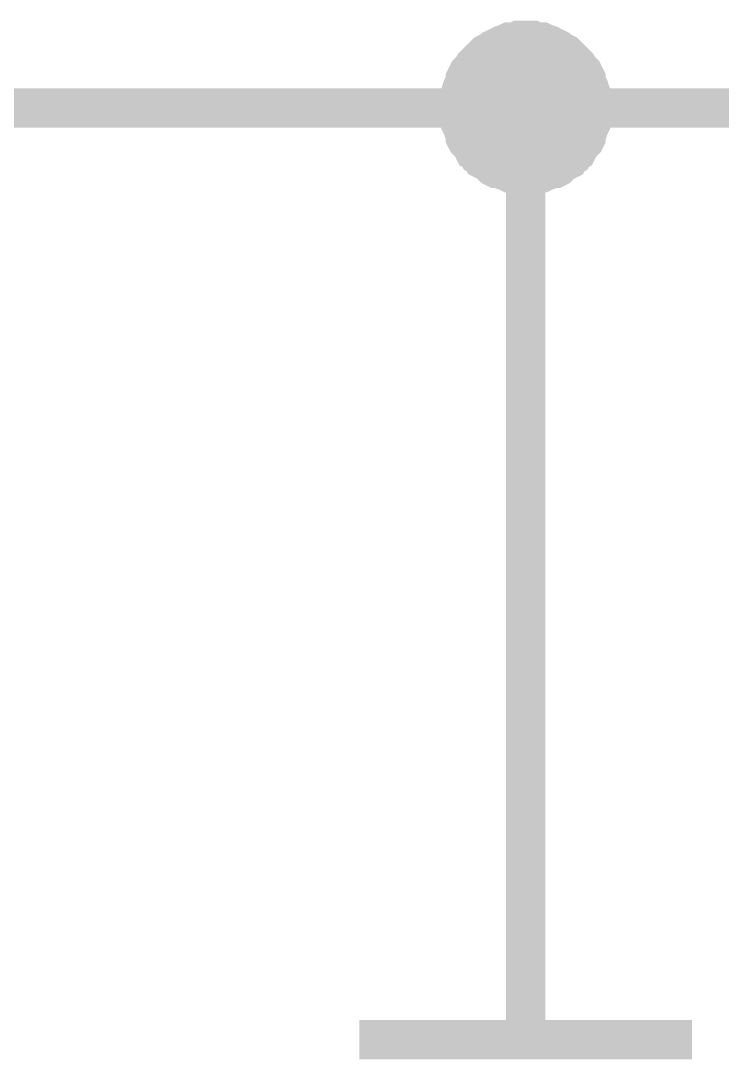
# Model space of a CAD drawing. Header units: millimetres. Extents: x 0 to 19, y 0 to 9.5.
# Drawn here: x 1.0487 to 1.2593, y 7.5139 to 7.8259 of the extents above; entities that cross this region are included whole.
import ezdxf

# ---------------------------------------------------------------- set-up
doc = ezdxf.new("R2010")
doc.units = ezdxf.units.MM
doc.header["$MEASUREMENT"] = 0
doc.layers.add('Sheet', color=255, linetype='Continuous')

msp = doc.modelspace()

# ---------------------------------------------------------------- linework, layer by layer
at = {"layer": 'Sheet'}
for points, const_width in [([(1.18043, 7.79966), (1.18043, 7.80054), (1.18043, 7.80187), (1.18087, 7.80275), (1.18087, 7.80363), (1.18087, 7.80452), (1.18131, 7.80585), (1.18175, 7.80673), (1.18219, 7.80761), (1.18219, 7.8085), (1.18264, 7.80938), (1.18308, 7.81027), (1.18396, 7.81115), (1.18441, 7.81159), (1.18485, 7.81248), (1.18573, 7.81336), (1.18617, 7.8138), (1.18706, 7.81469), (1.1875, 7.81513), (1.18838, 7.81601), (1.18927, 7.81646), (1.19015, 7.8169), (1.19059, 7.81734), (1.19148, 7.81778), (1.19236, 7.81822), (1.19325, 7.81867), (1.19457, 7.81911), (1.19546, 7.81955), (1.19634, 7.81955), (1.19723, 7.81955), (1.19811, 7.81999), (1.19944, 7.81999), (1.20032, 7.81999)], 0.0118), ([(1.18043, 7.79966), (1.18043, 7.80054), (1.18043, 7.80187), (1.18087, 7.80275), (1.18087, 7.80363), (1.18087, 7.80452), (1.18131, 7.80585), (1.18175, 7.80673), (1.18219, 7.80761), (1.18219, 7.8085), (1.18264, 7.80938), (1.18308, 7.81027), (1.18396, 7.81115), (1.18441, 7.81159), (1.18485, 7.81248), (1.18573, 7.81336), (1.18617, 7.8138), (1.18706, 7.81469), (1.1875, 7.81513), (1.18838, 7.81601), (1.18927, 7.81646), (1.19015, 7.8169), (1.19059, 7.81734), (1.19148, 7.81778), (1.19236, 7.81822), (1.19325, 7.81867), (1.19457, 7.81911), (1.19546, 7.81955), (1.19634, 7.81955), (1.19723, 7.81955), (1.19811, 7.81999), (1.19944, 7.81999), (1.20032, 7.81999)], 0.0118), ([(1.18043, 7.79966), (1.18043, 7.80054), (1.18043, 7.80187), (1.18087, 7.80275), (1.18087, 7.80363), (1.18087, 7.80452), (1.18131, 7.80585), (1.18175, 7.80673), (1.18219, 7.80761), (1.18219, 7.8085), (1.18264, 7.80938), (1.18308, 7.81027), (1.18396, 7.81115), (1.18441, 7.81159), (1.18485, 7.81248), (1.18573, 7.81336), (1.18617, 7.8138), (1.18706, 7.81469), (1.1875, 7.81513), (1.18838, 7.81601), (1.18927, 7.81646), (1.19015, 7.8169), (1.19059, 7.81734), (1.19148, 7.81778), (1.19236, 7.81822), (1.19325, 7.81867), (1.19457, 7.81911), (1.19546, 7.81955), (1.19634, 7.81955), (1.19723, 7.81955), (1.19811, 7.81999), (1.19944, 7.81999), (1.20032, 7.81999)], 0.0118), ([(1.18043, 7.79966), (1.18043, 7.80054), (1.18043, 7.80187), (1.18087, 7.80275), (1.18087, 7.80363), (1.18087, 7.80452), (1.18131, 7.80585), (1.18175, 7.80673), (1.18219, 7.80761), (1.18219, 7.8085), (1.18264, 7.80938), (1.18308, 7.81027), (1.18396, 7.81115), (1.18441, 7.81159), (1.18485, 7.81248), (1.18573, 7.81336), (1.18617, 7.8138), (1.18706, 7.81469), (1.1875, 7.81513), (1.18838, 7.81601), (1.18927, 7.81646), (1.19015, 7.8169), (1.19059, 7.81734), (1.19148, 7.81778), (1.19236, 7.81822), (1.19325, 7.81867), (1.19457, 7.81911), (1.19546, 7.81955), (1.19634, 7.81955), (1.19723, 7.81955), (1.19811, 7.81999), (1.19944, 7.81999), (1.20032, 7.81999)], 0.0118), ([(1.20032, 7.81999), (1.20032, 7.81999)], 0.0118), ([(1.20032, 7.81999), (1.20121, 7.81999), (1.20253, 7.81999), (1.20342, 7.81955), (1.2043, 7.81955), (1.20518, 7.81955), (1.20607, 7.81911), (1.20739, 7.81867), (1.20828, 7.81822), (1.20916, 7.81778), (1.21005, 7.81734), (1.21049, 7.8169), (1.21137, 7.81646), (1.21226, 7.81601), (1.21314, 7.81513), (1.21358, 7.81469), (1.21447, 7.8138), (1.21491, 7.81336), (1.21579, 7.81248), (1.21624, 7.81159), (1.21668, 7.81115), (1.21756, 7.81027), (1.21801, 7.80938), (1.21845, 7.8085), (1.21845, 7.80761), (1.21889, 7.80673), (1.21933, 7.80585), (1.21977, 7.80452), (1.21977, 7.80363), (1.21977, 7.80275), (1.22022, 7.80187), (1.22022, 7.80054), (1.22022, 7.79966)], 0.0118), ([(1.20032, 7.81999), (1.20032, 7.81999)], 0.0118), ([(1.20032, 7.81999), (1.20121, 7.81999), (1.20253, 7.81999), (1.20342, 7.81955), (1.2043, 7.81955), (1.20518, 7.81955), (1.20607, 7.81911), (1.20739, 7.81867), (1.20828, 7.81822), (1.20916, 7.81778), (1.21005, 7.81734), (1.21049, 7.8169), (1.21137, 7.81646), (1.21226, 7.81601), (1.21314, 7.81513), (1.21358, 7.81469), (1.21447, 7.8138), (1.21491, 7.81336), (1.21579, 7.81248), (1.21624, 7.81159), (1.21668, 7.81115), (1.21756, 7.81027), (1.21801, 7.80938), (1.21845, 7.8085), (1.21845, 7.80761), (1.21889, 7.80673), (1.21933, 7.80585), (1.21977, 7.80452), (1.21977, 7.80363), (1.21977, 7.80275), (1.22022, 7.80187), (1.22022, 7.80054), (1.22022, 7.79966)], 0.0118), ([(1.20032, 7.81999), (1.20032, 7.81999)], 0.0118), ([(1.20032, 7.81999), (1.20121, 7.81999), (1.20253, 7.81999), (1.20342, 7.81955), (1.2043, 7.81955), (1.20518, 7.81955), (1.20607, 7.81911), (1.20739, 7.81867), (1.20828, 7.81822), (1.20916, 7.81778), (1.21005, 7.81734), (1.21049, 7.8169), (1.21137, 7.81646), (1.21226, 7.81601), (1.21314, 7.81513), (1.21358, 7.81469), (1.21447, 7.8138), (1.21491, 7.81336), (1.21579, 7.81248), (1.21624, 7.81159), (1.21668, 7.81115), (1.21756, 7.81027), (1.21801, 7.80938), (1.21845, 7.8085), (1.21845, 7.80761), (1.21889, 7.80673), (1.21933, 7.80585), (1.21977, 7.80452), (1.21977, 7.80363), (1.21977, 7.80275), (1.22022, 7.80187), (1.22022, 7.80054), (1.22022, 7.79966)], 0.0118), ([(1.20032, 7.81999), (1.20032, 7.81999)], 0.0118), ([(1.20032, 7.81999), (1.20121, 7.81999), (1.20253, 7.81999), (1.20342, 7.81955), (1.2043, 7.81955), (1.20518, 7.81955), (1.20607, 7.81911), (1.20739, 7.81867), (1.20828, 7.81822), (1.20916, 7.81778), (1.21005, 7.81734), (1.21049, 7.8169), (1.21137, 7.81646), (1.21226, 7.81601), (1.21314, 7.81513), (1.21358, 7.81469), (1.21447, 7.8138), (1.21491, 7.81336), (1.21579, 7.81248), (1.21624, 7.81159), (1.21668, 7.81115), (1.21756, 7.81027), (1.21801, 7.80938), (1.21845, 7.8085), (1.21845, 7.80761), (1.21889, 7.80673), (1.21933, 7.80585), (1.21977, 7.80452), (1.21977, 7.80363), (1.21977, 7.80275), (1.22022, 7.80187), (1.22022, 7.80054), (1.22022, 7.79966)], 0.0118), ([(1.18043, 7.79966), (1.18043, 7.80054), (1.18043, 7.80187), (1.18087, 7.80275), (1.18087, 7.80363), (1.18087, 7.80452), (1.18131, 7.80585), (1.18175, 7.80673), (1.18219, 7.80761), (1.18219, 7.8085), (1.18264, 7.80938), (1.18308, 7.81027), (1.18396, 7.81115), (1.18441, 7.81159), (1.18485, 7.81248), (1.18573, 7.81336), (1.18617, 7.8138), (1.18706, 7.81469), (1.1875, 7.81513), (1.18838, 7.81601), (1.18927, 7.81646), (1.19015, 7.8169), (1.19059, 7.81734), (1.19148, 7.81778), (1.19236, 7.81822), (1.19325, 7.81867), (1.19457, 7.81911), (1.19546, 7.81955), (1.19634, 7.81955), (1.19723, 7.81955), (1.19811, 7.81999), (1.19944, 7.81999), (1.20032, 7.81999)], 0.0039), ([(1.18043, 7.79966), (1.18043, 7.80054), (1.18043, 7.80187), (1.18087, 7.80275), (1.18087, 7.80363), (1.18087, 7.80452), (1.18131, 7.80585), (1.18175, 7.80673), (1.18219, 7.80761), (1.18219, 7.8085), (1.18264, 7.80938), (1.18308, 7.81027), (1.18396, 7.81115), (1.18441, 7.81159), (1.18485, 7.81248), (1.18573, 7.81336), (1.18617, 7.8138), (1.18706, 7.81469), (1.1875, 7.81513), (1.18838, 7.81601), (1.18927, 7.81646), (1.19015, 7.8169), (1.19059, 7.81734), (1.19148, 7.81778), (1.19236, 7.81822), (1.19325, 7.81867), (1.19457, 7.81911), (1.19546, 7.81955), (1.19634, 7.81955), (1.19723, 7.81955), (1.19811, 7.81999), (1.19944, 7.81999), (1.20032, 7.81999)], 0.0039), ([(1.18043, 7.79966), (1.18043, 7.80054), (1.18043, 7.80187), (1.18087, 7.80275), (1.18087, 7.80363), (1.18087, 7.80452), (1.18131, 7.80585), (1.18175, 7.80673), (1.18219, 7.80761), (1.18219, 7.8085), (1.18264, 7.80938), (1.18308, 7.81027), (1.18396, 7.81115), (1.18441, 7.81159), (1.18485, 7.81248), (1.18573, 7.81336), (1.18617, 7.8138), (1.18706, 7.81469), (1.1875, 7.81513), (1.18838, 7.81601), (1.18927, 7.81646), (1.19015, 7.8169), (1.19059, 7.81734), (1.19148, 7.81778), (1.19236, 7.81822), (1.19325, 7.81867), (1.19457, 7.81911), (1.19546, 7.81955), (1.19634, 7.81955), (1.19723, 7.81955), (1.19811, 7.81999), (1.19944, 7.81999), (1.20032, 7.81999)], 0.0039), ([(1.18043, 7.79966), (1.18043, 7.80054), (1.18043, 7.80187), (1.18087, 7.80275), (1.18087, 7.80363), (1.18087, 7.80452), (1.18131, 7.80585), (1.18175, 7.80673), (1.18219, 7.80761), (1.18219, 7.8085), (1.18264, 7.80938), (1.18308, 7.81027), (1.18396, 7.81115), (1.18441, 7.81159), (1.18485, 7.81248), (1.18573, 7.81336), (1.18617, 7.8138), (1.18706, 7.81469), (1.1875, 7.81513), (1.18838, 7.81601), (1.18927, 7.81646), (1.19015, 7.8169), (1.19059, 7.81734), (1.19148, 7.81778), (1.19236, 7.81822), (1.19325, 7.81867), (1.19457, 7.81911), (1.19546, 7.81955), (1.19634, 7.81955), (1.19723, 7.81955), (1.19811, 7.81999), (1.19944, 7.81999), (1.20032, 7.81999)], 0.0039), ([(1.20032, 7.81999), (1.20032, 7.81999)], 0.0039), ([(1.20032, 7.81999), (1.20121, 7.81999), (1.20253, 7.81999), (1.20342, 7.81955), (1.2043, 7.81955), (1.20518, 7.81955), (1.20607, 7.81911), (1.20739, 7.81867), (1.20828, 7.81822), (1.20916, 7.81778), (1.21005, 7.81734), (1.21049, 7.8169), (1.21137, 7.81646), (1.21226, 7.81601), (1.21314, 7.81513), (1.21358, 7.81469), (1.21447, 7.8138), (1.21491, 7.81336), (1.21579, 7.81248), (1.21624, 7.81159), (1.21668, 7.81115), (1.21756, 7.81027), (1.21801, 7.80938), (1.21845, 7.8085), (1.21845, 7.80761), (1.21889, 7.80673), (1.21933, 7.80585), (1.21977, 7.80452), (1.21977, 7.80363), (1.21977, 7.80275), (1.22022, 7.80187), (1.22022, 7.80054), (1.22022, 7.79966)], 0.0039), ([(1.20032, 7.81999), (1.20032, 7.81999)], 0.0039), ([(1.20032, 7.81999), (1.20121, 7.81999), (1.20253, 7.81999), (1.20342, 7.81955), (1.2043, 7.81955), (1.20518, 7.81955), (1.20607, 7.81911), (1.20739, 7.81867), (1.20828, 7.81822), (1.20916, 7.81778), (1.21005, 7.81734), (1.21049, 7.8169), (1.21137, 7.81646), (1.21226, 7.81601), (1.21314, 7.81513), (1.21358, 7.81469), (1.21447, 7.8138), (1.21491, 7.81336), (1.21579, 7.81248), (1.21624, 7.81159), (1.21668, 7.81115), (1.21756, 7.81027), (1.21801, 7.80938), (1.21845, 7.8085), (1.21845, 7.80761), (1.21889, 7.80673), (1.21933, 7.80585), (1.21977, 7.80452), (1.21977, 7.80363), (1.21977, 7.80275), (1.22022, 7.80187), (1.22022, 7.80054), (1.22022, 7.79966)], 0.0039), ([(1.20032, 7.81999), (1.20032, 7.81999)], 0.0039), ([(1.20032, 7.81999), (1.20121, 7.81999), (1.20253, 7.81999), (1.20342, 7.81955), (1.2043, 7.81955), (1.20518, 7.81955), (1.20607, 7.81911), (1.20739, 7.81867), (1.20828, 7.81822), (1.20916, 7.81778), (1.21005, 7.81734), (1.21049, 7.8169), (1.21137, 7.81646), (1.21226, 7.81601), (1.21314, 7.81513), (1.21358, 7.81469), (1.21447, 7.8138), (1.21491, 7.81336), (1.21579, 7.81248), (1.21624, 7.81159), (1.21668, 7.81115), (1.21756, 7.81027), (1.21801, 7.80938), (1.21845, 7.8085), (1.21845, 7.80761), (1.21889, 7.80673), (1.21933, 7.80585), (1.21977, 7.80452), (1.21977, 7.80363), (1.21977, 7.80275), (1.22022, 7.80187), (1.22022, 7.80054), (1.22022, 7.79966)], 0.0039), ([(1.20032, 7.81999), (1.20032, 7.81999)], 0.0039), ([(1.20032, 7.81999), (1.20121, 7.81999), (1.20253, 7.81999), (1.20342, 7.81955), (1.2043, 7.81955), (1.20518, 7.81955), (1.20607, 7.81911), (1.20739, 7.81867), (1.20828, 7.81822), (1.20916, 7.81778), (1.21005, 7.81734), (1.21049, 7.8169), (1.21137, 7.81646), (1.21226, 7.81601), (1.21314, 7.81513), (1.21358, 7.81469), (1.21447, 7.8138), (1.21491, 7.81336), (1.21579, 7.81248), (1.21624, 7.81159), (1.21668, 7.81115), (1.21756, 7.81027), (1.21801, 7.80938), (1.21845, 7.8085), (1.21845, 7.80761), (1.21889, 7.80673), (1.21933, 7.80585), (1.21977, 7.80452), (1.21977, 7.80363), (1.21977, 7.80275), (1.22022, 7.80187), (1.22022, 7.80054), (1.22022, 7.79966)], 0.0039), ([(0.90013, 7.59982), (0.90013, 7.79966), (1.20032, 7.79966), (1.20032, 7.59982)], 0.0118), ([(1.20032, 7.77976), (1.19944, 7.77976), (1.19811, 7.77976), (1.19723, 7.7802), (1.19634, 7.7802), (1.19546, 7.7802), (1.19457, 7.78065), (1.19325, 7.78109), (1.19236, 7.78153), (1.19148, 7.78153), (1.19059, 7.78197), (1.19015, 7.78241), (1.18927, 7.7833), (1.18838, 7.78374), (1.1875, 7.78418), (1.18706, 7.78507), (1.18617, 7.78551), (1.18573, 7.78639), (1.18485, 7.78683), (1.18441, 7.78772), (1.18396, 7.7886), (1.18308, 7.78949), (1.18264, 7.78993), (1.18219, 7.79081), (1.18219, 7.7917), (1.18175, 7.79258), (1.18131, 7.79391), (1.18087, 7.79479), (1.18087, 7.79568), (1.18087, 7.79656), (1.18043, 7.79745), (1.18043, 7.79877), (1.18043, 7.79966)], 0.0118), ([(1.18043, 7.79966), (1.18043, 7.79966)], 0.0118), ([(1.20032, 7.77976), (1.19944, 7.77976), (1.19811, 7.77976), (1.19723, 7.7802), (1.19634, 7.7802), (1.19546, 7.7802), (1.19457, 7.78065), (1.19325, 7.78109), (1.19236, 7.78153), (1.19148, 7.78153), (1.19059, 7.78197), (1.19015, 7.78241), (1.18927, 7.7833), (1.18838, 7.78374), (1.1875, 7.78418), (1.18706, 7.78507), (1.18617, 7.78551), (1.18573, 7.78639), (1.18485, 7.78683), (1.18441, 7.78772), (1.18396, 7.7886), (1.18308, 7.78949), (1.18264, 7.78993), (1.18219, 7.79081), (1.18219, 7.7917), (1.18175, 7.79258), (1.18131, 7.79391), (1.18087, 7.79479), (1.18087, 7.79568), (1.18087, 7.79656), (1.18043, 7.79745), (1.18043, 7.79877), (1.18043, 7.79966)], 0.0118), ([(1.18043, 7.79966), (1.18043, 7.79966)], 0.0118), ([(1.20032, 7.77976), (1.19944, 7.77976), (1.19811, 7.77976), (1.19723, 7.7802), (1.19634, 7.7802), (1.19546, 7.7802), (1.19457, 7.78065), (1.19325, 7.78109), (1.19236, 7.78153), (1.19148, 7.78153), (1.19059, 7.78197), (1.19015, 7.78241), (1.18927, 7.7833), (1.18838, 7.78374), (1.1875, 7.78418), (1.18706, 7.78507), (1.18617, 7.78551), (1.18573, 7.78639), (1.18485, 7.78683), (1.18441, 7.78772), (1.18396, 7.7886), (1.18308, 7.78949), (1.18264, 7.78993), (1.18219, 7.79081), (1.18219, 7.7917), (1.18175, 7.79258), (1.18131, 7.79391), (1.18087, 7.79479), (1.18087, 7.79568), (1.18087, 7.79656), (1.18043, 7.79745), (1.18043, 7.79877), (1.18043, 7.79966)], 0.0118), ([(1.18043, 7.79966), (1.18043, 7.79966)], 0.0118), ([(1.20032, 7.77976), (1.19944, 7.77976), (1.19811, 7.77976), (1.19723, 7.7802), (1.19634, 7.7802), (1.19546, 7.7802), (1.19457, 7.78065), (1.19325, 7.78109), (1.19236, 7.78153), (1.19148, 7.78153), (1.19059, 7.78197), (1.19015, 7.78241), (1.18927, 7.7833), (1.18838, 7.78374), (1.1875, 7.78418), (1.18706, 7.78507), (1.18617, 7.78551), (1.18573, 7.78639), (1.18485, 7.78683), (1.18441, 7.78772), (1.18396, 7.7886), (1.18308, 7.78949), (1.18264, 7.78993), (1.18219, 7.79081), (1.18219, 7.7917), (1.18175, 7.79258), (1.18131, 7.79391), (1.18087, 7.79479), (1.18087, 7.79568), (1.18087, 7.79656), (1.18043, 7.79745), (1.18043, 7.79877), (1.18043, 7.79966)], 0.0118), ([(1.18043, 7.79966), (1.18043, 7.79966)], 0.0118), ([(1.20032, 7.79966), (1.90018, 7.79966), (2.60003, 7.79966)], 0.0118), ([(1.22022, 7.79966), (1.22022, 7.79877), (1.22022, 7.79745), (1.21977, 7.79656), (1.21977, 7.79568), (1.21977, 7.79479), (1.21933, 7.79391), (1.21889, 7.79258), (1.21845, 7.7917), (1.21845, 7.79081), (1.21801, 7.78993), (1.21756, 7.78949), (1.21668, 7.7886), (1.21624, 7.78772), (1.21579, 7.78683), (1.21491, 7.78639), (1.21447, 7.78551), (1.21358, 7.78507), (1.21314, 7.78418), (1.21226, 7.78374), (1.21137, 7.7833), (1.21049, 7.78241), (1.21005, 7.78197), (1.20916, 7.78153), (1.20828, 7.78153), (1.20739, 7.78109), (1.20607, 7.78065), (1.20518, 7.7802), (1.2043, 7.7802), (1.20342, 7.7802), (1.20253, 7.77976), (1.20121, 7.77976), (1.20032, 7.77976)], 0.0118), ([(1.22022, 7.79966), (1.22022, 7.79877), (1.22022, 7.79745), (1.21977, 7.79656), (1.21977, 7.79568), (1.21977, 7.79479), (1.21933, 7.79391), (1.21889, 7.79258), (1.21845, 7.7917), (1.21845, 7.79081), (1.21801, 7.78993), (1.21756, 7.78949), (1.21668, 7.7886), (1.21624, 7.78772), (1.21579, 7.78683), (1.21491, 7.78639), (1.21447, 7.78551), (1.21358, 7.78507), (1.21314, 7.78418), (1.21226, 7.78374), (1.21137, 7.7833), (1.21049, 7.78241), (1.21005, 7.78197), (1.20916, 7.78153), (1.20828, 7.78153), (1.20739, 7.78109), (1.20607, 7.78065), (1.20518, 7.7802), (1.2043, 7.7802), (1.20342, 7.7802), (1.20253, 7.77976), (1.20121, 7.77976), (1.20032, 7.77976)], 0.0118), ([(1.22022, 7.79966), (1.22022, 7.79877), (1.22022, 7.79745), (1.21977, 7.79656), (1.21977, 7.79568), (1.21977, 7.79479), (1.21933, 7.79391), (1.21889, 7.79258), (1.21845, 7.7917), (1.21845, 7.79081), (1.21801, 7.78993), (1.21756, 7.78949), (1.21668, 7.7886), (1.21624, 7.78772), (1.21579, 7.78683), (1.21491, 7.78639), (1.21447, 7.78551), (1.21358, 7.78507), (1.21314, 7.78418), (1.21226, 7.78374), (1.21137, 7.7833), (1.21049, 7.78241), (1.21005, 7.78197), (1.20916, 7.78153), (1.20828, 7.78153), (1.20739, 7.78109), (1.20607, 7.78065), (1.20518, 7.7802), (1.2043, 7.7802), (1.20342, 7.7802), (1.20253, 7.77976), (1.20121, 7.77976), (1.20032, 7.77976)], 0.0118), ([(1.22022, 7.79966), (1.22022, 7.79877), (1.22022, 7.79745), (1.21977, 7.79656), (1.21977, 7.79568), (1.21977, 7.79479), (1.21933, 7.79391), (1.21889, 7.79258), (1.21845, 7.7917), (1.21845, 7.79081), (1.21801, 7.78993), (1.21756, 7.78949), (1.21668, 7.7886), (1.21624, 7.78772), (1.21579, 7.78683), (1.21491, 7.78639), (1.21447, 7.78551), (1.21358, 7.78507), (1.21314, 7.78418), (1.21226, 7.78374), (1.21137, 7.7833), (1.21049, 7.78241), (1.21005, 7.78197), (1.20916, 7.78153), (1.20828, 7.78153), (1.20739, 7.78109), (1.20607, 7.78065), (1.20518, 7.7802), (1.2043, 7.7802), (1.20342, 7.7802), (1.20253, 7.77976), (1.20121, 7.77976), (1.20032, 7.77976)], 0.0118), ([(1.22022, 7.79966), (1.22022, 7.79966), (1.22022, 7.79966), (1.22022, 7.79966), (1.22022, 7.79966), (1.22022, 7.79966), (1.22022, 7.79966), (1.22022, 7.79966), (1.22022, 7.79966), (1.22022, 7.79966), (1.22022, 7.79966), (1.22022, 7.79966), (1.22022, 7.79966), (1.22022, 7.79966), (1.22022, 7.79966), (1.22022, 7.79966), (1.22022, 7.79966), (1.22022, 7.79966), (1.22022, 7.79966), (1.22022, 7.79966), (1.22022, 7.79966), (1.22022, 7.79966), (1.22022, 7.79966), (1.22022, 7.79966), (1.22022, 7.79966), (1.22022, 7.79966), (1.22022, 7.79966), (1.22022, 7.79966), (1.22022, 7.79966), (1.22022, 7.79966), (1.22022, 7.79966), (1.22022, 7.79966), (1.22022, 7.79966)], 0.0118), ([(1.22022, 7.79966), (1.22022, 7.79966)], 0.0118), ([(1.22022, 7.79966), (1.22022, 7.79966), (1.22022, 7.79966), (1.22022, 7.79966), (1.22022, 7.79966), (1.22022, 7.79966), (1.22022, 7.79966), (1.22022, 7.79966), (1.22022, 7.79966), (1.22022, 7.79966), (1.22022, 7.79966), (1.22022, 7.79966), (1.22022, 7.79966), (1.22022, 7.79966), (1.22022, 7.79966), (1.22022, 7.79966), (1.22022, 7.79966), (1.22022, 7.79966), (1.22022, 7.79966), (1.22022, 7.79966), (1.22022, 7.79966), (1.22022, 7.79966), (1.22022, 7.79966), (1.22022, 7.79966), (1.22022, 7.79966), (1.22022, 7.79966), (1.22022, 7.79966), (1.22022, 7.79966), (1.22022, 7.79966), (1.22022, 7.79966), (1.22022, 7.79966), (1.22022, 7.79966), (1.22022, 7.79966)], 0.0118), ([(1.22022, 7.79966), (1.22022, 7.79966)], 0.0118), ([(1.22022, 7.79966), (1.22022, 7.79966), (1.22022, 7.79966), (1.22022, 7.79966), (1.22022, 7.79966), (1.22022, 7.79966), (1.22022, 7.79966), (1.22022, 7.79966), (1.22022, 7.79966), (1.22022, 7.79966), (1.22022, 7.79966), (1.22022, 7.79966), (1.22022, 7.79966), (1.22022, 7.79966), (1.22022, 7.79966), (1.22022, 7.79966), (1.22022, 7.79966), (1.22022, 7.79966), (1.22022, 7.79966), (1.22022, 7.79966), (1.22022, 7.79966), (1.22022, 7.79966), (1.22022, 7.79966), (1.22022, 7.79966), (1.22022, 7.79966), (1.22022, 7.79966), (1.22022, 7.79966), (1.22022, 7.79966), (1.22022, 7.79966), (1.22022, 7.79966), (1.22022, 7.79966), (1.22022, 7.79966), (1.22022, 7.79966)], 0.0118), ([(1.22022, 7.79966), (1.22022, 7.79966)], 0.0118), ([(1.22022, 7.79966), (1.22022, 7.79966), (1.22022, 7.79966), (1.22022, 7.79966), (1.22022, 7.79966), (1.22022, 7.79966), (1.22022, 7.79966), (1.22022, 7.79966), (1.22022, 7.79966), (1.22022, 7.79966), (1.22022, 7.79966), (1.22022, 7.79966), (1.22022, 7.79966), (1.22022, 7.79966), (1.22022, 7.79966), (1.22022, 7.79966), (1.22022, 7.79966), (1.22022, 7.79966), (1.22022, 7.79966), (1.22022, 7.79966), (1.22022, 7.79966), (1.22022, 7.79966), (1.22022, 7.79966), (1.22022, 7.79966), (1.22022, 7.79966), (1.22022, 7.79966), (1.22022, 7.79966), (1.22022, 7.79966), (1.22022, 7.79966), (1.22022, 7.79966), (1.22022, 7.79966), (1.22022, 7.79966), (1.22022, 7.79966)], 0.0118), ([(1.22022, 7.79966), (1.22022, 7.79966)], 0.0118), ([(1.20032, 7.77976), (1.19944, 7.77976), (1.19811, 7.77976), (1.19723, 7.7802), (1.19634, 7.7802), (1.19546, 7.7802), (1.19457, 7.78065), (1.19325, 7.78109), (1.19236, 7.78153), (1.19148, 7.78153), (1.19059, 7.78197), (1.19015, 7.78241), (1.18927, 7.7833), (1.18838, 7.78374), (1.1875, 7.78418), (1.18706, 7.78507), (1.18617, 7.78551), (1.18573, 7.78639), (1.18485, 7.78683), (1.18441, 7.78772), (1.18396, 7.7886), (1.18308, 7.78949), (1.18264, 7.78993), (1.18219, 7.79081), (1.18219, 7.7917), (1.18175, 7.79258), (1.18131, 7.79391), (1.18087, 7.79479), (1.18087, 7.79568), (1.18087, 7.79656), (1.18043, 7.79745), (1.18043, 7.79877), (1.18043, 7.79966)], 0.0039), ([(1.18043, 7.79966), (1.18043, 7.79966)], 0.0039), ([(1.20032, 7.77976), (1.19944, 7.77976), (1.19811, 7.77976), (1.19723, 7.7802), (1.19634, 7.7802), (1.19546, 7.7802), (1.19457, 7.78065), (1.19325, 7.78109), (1.19236, 7.78153), (1.19148, 7.78153), (1.19059, 7.78197), (1.19015, 7.78241), (1.18927, 7.7833), (1.18838, 7.78374), (1.1875, 7.78418), (1.18706, 7.78507), (1.18617, 7.78551), (1.18573, 7.78639), (1.18485, 7.78683), (1.18441, 7.78772), (1.18396, 7.7886), (1.18308, 7.78949), (1.18264, 7.78993), (1.18219, 7.79081), (1.18219, 7.7917), (1.18175, 7.79258), (1.18131, 7.79391), (1.18087, 7.79479), (1.18087, 7.79568), (1.18087, 7.79656), (1.18043, 7.79745), (1.18043, 7.79877), (1.18043, 7.79966)], 0.0039), ([(1.18043, 7.79966), (1.18043, 7.79966)], 0.0039), ([(1.20032, 7.77976), (1.19944, 7.77976), (1.19811, 7.77976), (1.19723, 7.7802), (1.19634, 7.7802), (1.19546, 7.7802), (1.19457, 7.78065), (1.19325, 7.78109), (1.19236, 7.78153), (1.19148, 7.78153), (1.19059, 7.78197), (1.19015, 7.78241), (1.18927, 7.7833), (1.18838, 7.78374), (1.1875, 7.78418), (1.18706, 7.78507), (1.18617, 7.78551), (1.18573, 7.78639), (1.18485, 7.78683), (1.18441, 7.78772), (1.18396, 7.7886), (1.18308, 7.78949), (1.18264, 7.78993), (1.18219, 7.79081), (1.18219, 7.7917), (1.18175, 7.79258), (1.18131, 7.79391), (1.18087, 7.79479), (1.18087, 7.79568), (1.18087, 7.79656), (1.18043, 7.79745), (1.18043, 7.79877), (1.18043, 7.79966)], 0.0039), ([(1.18043, 7.79966), (1.18043, 7.79966)], 0.0039), ([(1.20032, 7.77976), (1.19944, 7.77976), (1.19811, 7.77976), (1.19723, 7.7802), (1.19634, 7.7802), (1.19546, 7.7802), (1.19457, 7.78065), (1.19325, 7.78109), (1.19236, 7.78153), (1.19148, 7.78153), (1.19059, 7.78197), (1.19015, 7.78241), (1.18927, 7.7833), (1.18838, 7.78374), (1.1875, 7.78418), (1.18706, 7.78507), (1.18617, 7.78551), (1.18573, 7.78639), (1.18485, 7.78683), (1.18441, 7.78772), (1.18396, 7.7886), (1.18308, 7.78949), (1.18264, 7.78993), (1.18219, 7.79081), (1.18219, 7.7917), (1.18175, 7.79258), (1.18131, 7.79391), (1.18087, 7.79479), (1.18087, 7.79568), (1.18087, 7.79656), (1.18043, 7.79745), (1.18043, 7.79877), (1.18043, 7.79966)], 0.0039), ([(1.18043, 7.79966), (1.18043, 7.79966)], 0.0039), ([(1.22022, 7.79966), (1.22022, 7.79877), (1.22022, 7.79745), (1.21977, 7.79656), (1.21977, 7.79568), (1.21977, 7.79479), (1.21933, 7.79391), (1.21889, 7.79258), (1.21845, 7.7917), (1.21845, 7.79081), (1.21801, 7.78993), (1.21756, 7.78949), (1.21668, 7.7886), (1.21624, 7.78772), (1.21579, 7.78683), (1.21491, 7.78639), (1.21447, 7.78551), (1.21358, 7.78507), (1.21314, 7.78418), (1.21226, 7.78374), (1.21137, 7.7833), (1.21049, 7.78241), (1.21005, 7.78197), (1.20916, 7.78153), (1.20828, 7.78153), (1.20739, 7.78109), (1.20607, 7.78065), (1.20518, 7.7802), (1.2043, 7.7802), (1.20342, 7.7802), (1.20253, 7.77976), (1.20121, 7.77976), (1.20032, 7.77976)], 0.0039), ([(1.22022, 7.79966), (1.22022, 7.79877), (1.22022, 7.79745), (1.21977, 7.79656), (1.21977, 7.79568), (1.21977, 7.79479), (1.21933, 7.79391), (1.21889, 7.79258), (1.21845, 7.7917), (1.21845, 7.79081), (1.21801, 7.78993), (1.21756, 7.78949), (1.21668, 7.7886), (1.21624, 7.78772), (1.21579, 7.78683), (1.21491, 7.78639), (1.21447, 7.78551), (1.21358, 7.78507), (1.21314, 7.78418), (1.21226, 7.78374), (1.21137, 7.7833), (1.21049, 7.78241), (1.21005, 7.78197), (1.20916, 7.78153), (1.20828, 7.78153), (1.20739, 7.78109), (1.20607, 7.78065), (1.20518, 7.7802), (1.2043, 7.7802), (1.20342, 7.7802), (1.20253, 7.77976), (1.20121, 7.77976), (1.20032, 7.77976)], 0.0039), ([(1.22022, 7.79966), (1.22022, 7.79877), (1.22022, 7.79745), (1.21977, 7.79656), (1.21977, 7.79568), (1.21977, 7.79479), (1.21933, 7.79391), (1.21889, 7.79258), (1.21845, 7.7917), (1.21845, 7.79081), (1.21801, 7.78993), (1.21756, 7.78949), (1.21668, 7.7886), (1.21624, 7.78772), (1.21579, 7.78683), (1.21491, 7.78639), (1.21447, 7.78551), (1.21358, 7.78507), (1.21314, 7.78418), (1.21226, 7.78374), (1.21137, 7.7833), (1.21049, 7.78241), (1.21005, 7.78197), (1.20916, 7.78153), (1.20828, 7.78153), (1.20739, 7.78109), (1.20607, 7.78065), (1.20518, 7.7802), (1.2043, 7.7802), (1.20342, 7.7802), (1.20253, 7.77976), (1.20121, 7.77976), (1.20032, 7.77976)], 0.0039), ([(1.22022, 7.79966), (1.22022, 7.79877), (1.22022, 7.79745), (1.21977, 7.79656), (1.21977, 7.79568), (1.21977, 7.79479), (1.21933, 7.79391), (1.21889, 7.79258), (1.21845, 7.7917), (1.21845, 7.79081), (1.21801, 7.78993), (1.21756, 7.78949), (1.21668, 7.7886), (1.21624, 7.78772), (1.21579, 7.78683), (1.21491, 7.78639), (1.21447, 7.78551), (1.21358, 7.78507), (1.21314, 7.78418), (1.21226, 7.78374), (1.21137, 7.7833), (1.21049, 7.78241), (1.21005, 7.78197), (1.20916, 7.78153), (1.20828, 7.78153), (1.20739, 7.78109), (1.20607, 7.78065), (1.20518, 7.7802), (1.2043, 7.7802), (1.20342, 7.7802), (1.20253, 7.77976), (1.20121, 7.77976), (1.20032, 7.77976)], 0.0039), ([(1.22022, 7.79966), (1.22022, 7.79966), (1.22022, 7.79966), (1.22022, 7.79966), (1.22022, 7.79966), (1.22022, 7.79966), (1.22022, 7.79966), (1.22022, 7.79966), (1.22022, 7.79966), (1.22022, 7.79966), (1.22022, 7.79966), (1.22022, 7.79966), (1.22022, 7.79966), (1.22022, 7.79966), (1.22022, 7.79966), (1.22022, 7.79966), (1.22022, 7.79966), (1.22022, 7.79966), (1.22022, 7.79966), (1.22022, 7.79966), (1.22022, 7.79966), (1.22022, 7.79966), (1.22022, 7.79966), (1.22022, 7.79966), (1.22022, 7.79966), (1.22022, 7.79966), (1.22022, 7.79966), (1.22022, 7.79966), (1.22022, 7.79966), (1.22022, 7.79966), (1.22022, 7.79966), (1.22022, 7.79966), (1.22022, 7.79966)], 0.0039), ([(1.22022, 7.79966), (1.22022, 7.79966)], 0.0039), ([(1.22022, 7.79966), (1.22022, 7.79966), (1.22022, 7.79966), (1.22022, 7.79966), (1.22022, 7.79966), (1.22022, 7.79966), (1.22022, 7.79966), (1.22022, 7.79966), (1.22022, 7.79966), (1.22022, 7.79966), (1.22022, 7.79966), (1.22022, 7.79966), (1.22022, 7.79966), (1.22022, 7.79966), (1.22022, 7.79966), (1.22022, 7.79966), (1.22022, 7.79966), (1.22022, 7.79966), (1.22022, 7.79966), (1.22022, 7.79966), (1.22022, 7.79966), (1.22022, 7.79966), (1.22022, 7.79966), (1.22022, 7.79966), (1.22022, 7.79966), (1.22022, 7.79966), (1.22022, 7.79966), (1.22022, 7.79966), (1.22022, 7.79966), (1.22022, 7.79966), (1.22022, 7.79966), (1.22022, 7.79966), (1.22022, 7.79966)], 0.0039), ([(1.22022, 7.79966), (1.22022, 7.79966)], 0.0039), ([(1.22022, 7.79966), (1.22022, 7.79966), (1.22022, 7.79966), (1.22022, 7.79966), (1.22022, 7.79966), (1.22022, 7.79966), (1.22022, 7.79966), (1.22022, 7.79966), (1.22022, 7.79966), (1.22022, 7.79966), (1.22022, 7.79966), (1.22022, 7.79966), (1.22022, 7.79966), (1.22022, 7.79966), (1.22022, 7.79966), (1.22022, 7.79966), (1.22022, 7.79966), (1.22022, 7.79966), (1.22022, 7.79966), (1.22022, 7.79966), (1.22022, 7.79966), (1.22022, 7.79966), (1.22022, 7.79966), (1.22022, 7.79966), (1.22022, 7.79966), (1.22022, 7.79966), (1.22022, 7.79966), (1.22022, 7.79966), (1.22022, 7.79966), (1.22022, 7.79966), (1.22022, 7.79966), (1.22022, 7.79966), (1.22022, 7.79966)], 0.0039), ([(1.22022, 7.79966), (1.22022, 7.79966)], 0.0039), ([(1.22022, 7.79966), (1.22022, 7.79966), (1.22022, 7.79966), (1.22022, 7.79966), (1.22022, 7.79966), (1.22022, 7.79966), (1.22022, 7.79966), (1.22022, 7.79966), (1.22022, 7.79966), (1.22022, 7.79966), (1.22022, 7.79966), (1.22022, 7.79966), (1.22022, 7.79966), (1.22022, 7.79966), (1.22022, 7.79966), (1.22022, 7.79966), (1.22022, 7.79966), (1.22022, 7.79966), (1.22022, 7.79966), (1.22022, 7.79966), (1.22022, 7.79966), (1.22022, 7.79966), (1.22022, 7.79966), (1.22022, 7.79966), (1.22022, 7.79966), (1.22022, 7.79966), (1.22022, 7.79966), (1.22022, 7.79966), (1.22022, 7.79966), (1.22022, 7.79966), (1.22022, 7.79966), (1.22022, 7.79966), (1.22022, 7.79966)], 0.0039), ([(1.22022, 7.79966), (1.22022, 7.79966)], 0.0039), ([(1.20032, 7.57993), (1.20032, 7.59982)], 0.0118), ([(1.20032, 7.57993), (1.20032, 7.5198)], 0.0118), ([(1.15036, 7.5198), (1.25028, 7.5198)], 0.0118)]:
    msp.add_lwpolyline(points, dxfattribs=dict(at, const_width=const_width))
at = {"layer": 'Sheet', "const_width": 0.02}
msp.add_lwpolyline([(1.19, 7.8, 1), (1.21, 7.8, 1)], format="xyb", close=True, dxfattribs=at)

doc.saveas('drawing.dxf')
